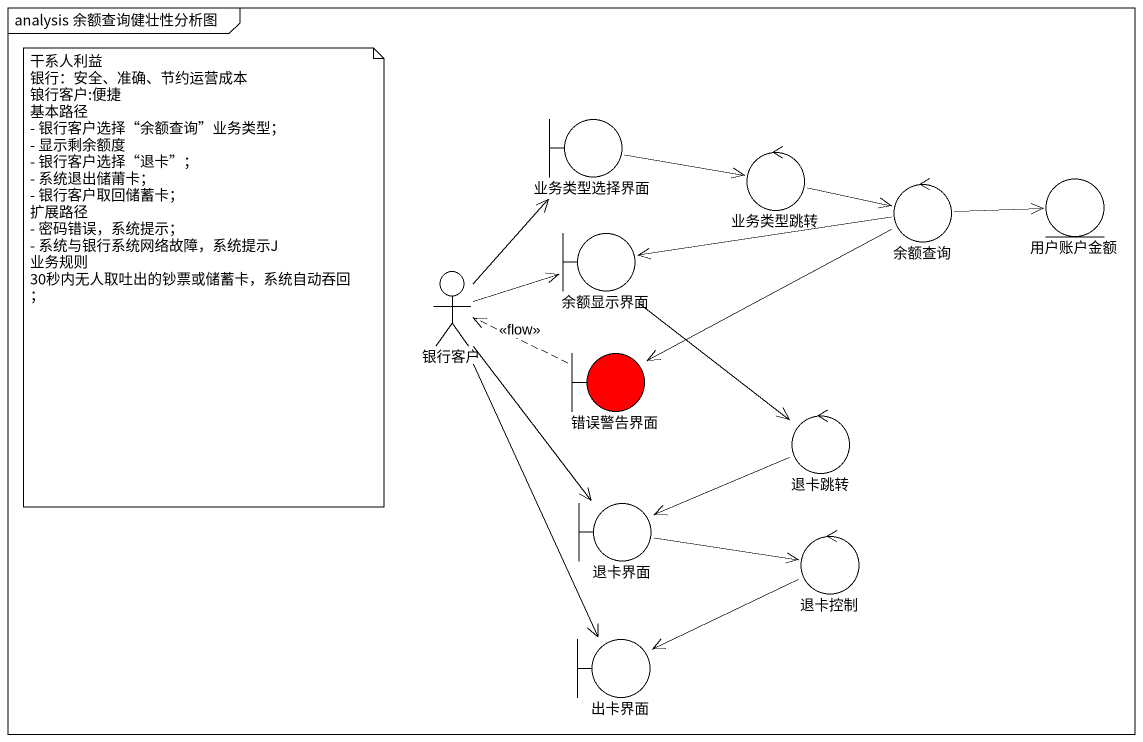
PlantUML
@startuml
mainframe analysis 余额查询健壮性分析图
boundary 业务类型选择界面
control 业务类型跳转
boundary 余额显示界面
control 余额查询
entity 用户账户金额
actor 银行客户
boundary 错误警告界面 #FF0000
control 退卡跳转
boundary 退卡界面
control 退卡控制
boundary 出卡界面
业务类型选择界面 -right-> 业务类型跳转
业务类型跳转 -right-> 余额查询
余额显示界面 --> 退卡跳转
余额查询 -left-> 余额显示界面
余额查询 -right-> 用户账户金额
余额查询 -left-> 错误警告界面
银行客户 -up-> 业务类型选择界面
银行客户 -right-> 余额显示界面
银行客户 --> 退卡界面
银行客户 --> 出卡界面
错误警告界面 .left.> 银行客户 : <<flow>>
退卡跳转 -left-> 退卡界面
退卡界面 -right-> 退卡控制
退卡控制 -left-> 出卡界面
note as N1
  干系人利益
  银行：安全、准确、节约运营成本
  锒行客户:便捷
  基本路径
  - 银行客户选择“余额查询”业务类型；
  - 显示剩余额度
  - 银行客户选择“退卡”；
  - 系统退出储莆卡；
  - 银行客户取回储蓄卡；
  扩展路径
  - 密码错误，系统提示；
  - 系统与银行系统网络故障，系统提示J
  业务规则
  30秒内无人取吐出的钞票或储蓄卡，系统自动吞回；
end note
@enduml
